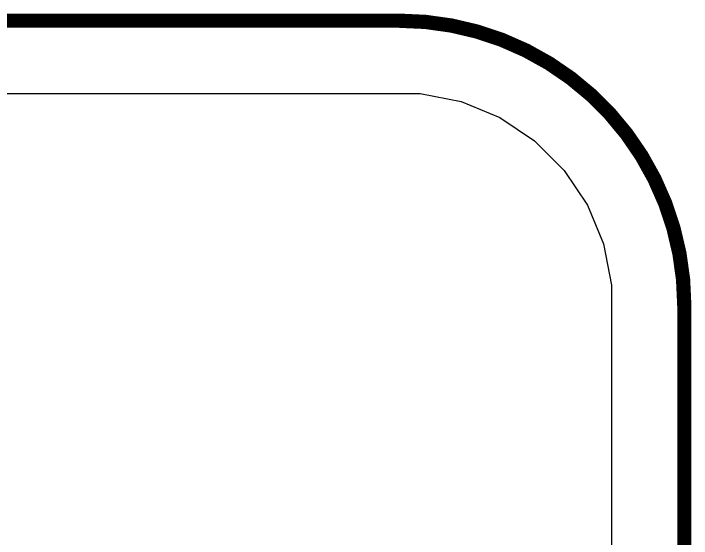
# Model space of a CAD drawing. Header units: millimetres. Extents: x 0 to 3.1, y 0 to 2.57.
# Drawn here: x 2.4988 to 2.7365, y 2.3885 to 2.5725 of the extents above; entities that cross this region are included whole.
import ezdxf

# ---------------------------------------------------------------- set-up
doc = ezdxf.new("R2010")
doc.units = ezdxf.units.MM
doc.header["$MEASUREMENT"] = 0
for name, color, linetype in [('BottomLayer', 5, 'Continuous'), ('Mechanical2', 216, 'Continuous'), ('TopLayer', 1, 'Continuous')]:
    doc.layers.add(name, color=color, linetype=linetype)

msp = doc.modelspace()

# ---------------------------------------------------------------- linework, layer by layer
at = {"layer": 'BottomLayer'}
for p, q in [((0.09266, 2.54451), (2.64134, 2.54451)), ((2.64134, 2.54451), (2.65573, 2.54165)), ((2.65573, 2.54165), (2.66929, 2.53603)), ((2.66929, 2.53603), (2.6815, 2.52788)), ((2.6815, 2.52788), (2.69188, 2.5175)), ((2.69188, 2.5175), (2.70003, 2.50529)), ((2.70003, 2.50529), (2.70565, 2.49173)), ((2.70565, 2.49173), (2.70851, 2.47734)), ((2.70851, 2.47734), (2.70851, 2.47)), ((2.70851, 2.47), (2.70851, 0.1))]:
    msp.add_line(p, q, dxfattribs=at)
at = {"layer": 'Mechanical2', "const_width": 0.005}
for points in [[(0.1, 2.57), (2.634, 2.57)], [(2.734, 0.1), (2.734, 2.47)]]:
    msp.add_lwpolyline(points, dxfattribs=at)
at = {"layer": 'Mechanical2', "const_width": 0.0025}
for points in [[(2.63275, 2.57, 1), (2.63525, 2.57, 1)], [(2.63275, 2.57, 1), (2.63525, 2.57, 1)], [(2.73275, 2.47, 1), (2.73525, 2.47, 1)], [(2.73275, 2.47, 1), (2.73525, 2.47, 1)]]:
    msp.add_lwpolyline(points, format="xyb", close=True, dxfattribs=at)
at = {"layer": 'Mechanical2', "const_width": 0.005}
msp.add_lwpolyline([(2.634, 2.57, -0.414214), (2.734, 2.47)], format="xyb", dxfattribs=at)
at = {"layer": 'TopLayer'}
for p, q in [((0.09266, 2.54451), (2.64134, 2.54451)), ((2.64134, 2.54451), (2.65573, 2.54165)), ((2.65573, 2.54165), (2.66929, 2.53603)), ((2.66929, 2.53603), (2.6815, 2.52788)), ((2.6815, 2.52788), (2.69188, 2.5175)), ((2.69188, 2.5175), (2.70003, 2.50529)), ((2.70003, 2.50529), (2.70565, 2.49173)), ((2.70565, 2.49173), (2.70851, 2.47734)), ((2.70851, 2.47734), (2.70851, 2.47)), ((2.70851, 2.47), (2.70851, 0.1))]:
    msp.add_line(p, q, dxfattribs=at)

doc.saveas('drawing.dxf')
